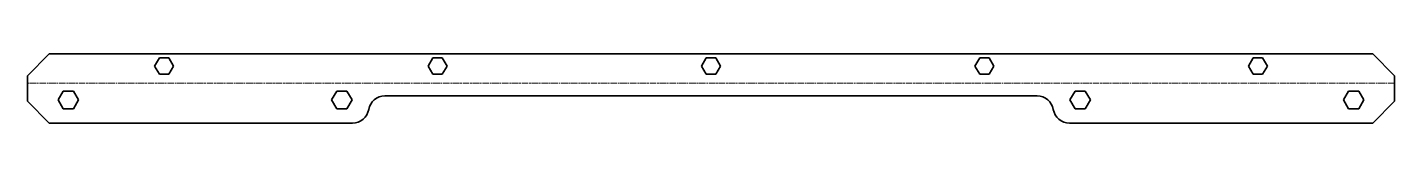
# Model space of a CAD drawing. Header units: millimetres. Extents: x 0 to 500, y 0 to 25.
import ezdxf

# ---------------------------------------------------------------- set-up
doc = ezdxf.new("R2010")
doc.units = ezdxf.units.MM
doc.linetypes.add('Chain', pattern=[13.68, 9.12, -1.14, 2.28, -1.14])
doc.layers.add('SIMUMAK Bend Centerline (ISO)', color=7, linetype='Chain', lineweight=9)
doc.layers.add('SIMUMAK Visible (ISO)', color=7, linetype='Continuous', lineweight=35)

# ---------------------------------------------------------------- blocks, each defined once
blk = doc.blocks.new('2DOF-150-17-MFU2-01_Sheet_2_VIEW14')
at = {"layer": 'SIMUMAK Bend Centerline (ISO)', "ltscale": 0.263158}
blk.add_line((250, 2), (-250, 2), dxfattribs=at)
at = {"layer": 'SIMUMAK Visible (ISO)'}
for p, q in [((-250, 4.7), (-242, 12.7)), ((-242, 12.7), (242, 12.7)), ((-203.46, 8.2), (-201.73, 11.2)), ((-201.73, 11.2), (-198.27, 11.2)), ((-198.27, 11.2), (-196.54, 8.2)), ((-103.46, 8.2), (-101.73, 11.2)), ((-101.73, 11.2), (-98.27, 11.2)), ((-98.27, 11.2), (-96.54, 8.2)), ((-3.46, 8.2), (-1.73, 11.2)), ((-1.73, 11.2), (1.73, 11.2)), ((1.73, 11.2), (3.46, 8.2)), ((96.54, 8.2), (98.27, 11.2)), ((98.27, 11.2), (101.73, 11.2)), ((101.73, 11.2), (103.46, 8.2)), ((196.54, 8.2), (198.27, 11.2)), ((198.27, 11.2), (201.73, 11.2)), ((201.73, 11.2), (203.46, 8.2)), ((242, 12.7), (250, 4.7)), ((-201.73, 5.2), (-203.46, 8.2)), ((-198.27, 5.2), (-201.73, 5.2)), ((-196.54, 8.2), (-198.27, 5.2)), ((-101.73, 5.2), (-103.46, 8.2)), ((-98.27, 5.2), (-101.73, 5.2)), ((-96.54, 8.2), (-98.27, 5.2)), ((-1.73, 5.2), (-3.46, 8.2)), ((1.73, 5.2), (-1.73, 5.2)), ((3.46, 8.2), (1.73, 5.2)), ((98.27, 5.2), (96.54, 8.2)), ((101.73, 5.2), (98.27, 5.2)), ((103.46, 8.2), (101.73, 5.2)), ((198.27, 5.2), (196.54, 8.2)), ((201.73, 5.2), (198.27, 5.2)), ((203.46, 8.2), (201.73, 5.2)), ((-250, -4.7), (-250, 4.7)), ((250, 4.7), (250, -4.7)), ((-242, -12.7), (-250, -4.7)), ((-238.75, -4.2), (-236.88, -0.95)), ((-236.88, -7.45), (-238.75, -4.2)), ((-236.88, -0.95), (-233.12, -0.95)), ((-233.12, -0.95), (-231.25, -4.2)), ((-231.25, -4.2), (-233.12, -7.45)), ((-138.75, -4.2), (-136.88, -0.95)), ((-136.88, -7.45), (-138.75, -4.2)), ((-136.88, -0.95), (-133.12, -0.95)), ((-133.12, -0.95), (-131.25, -4.2)), ((-131.25, -4.2), (-133.12, -7.45)), ((-119.25, -2.7), (119.25, -2.7)), ((131.25, -4.2), (133.12, -0.95)), ((133.12, -7.45), (131.25, -4.2)), ((133.12, -0.95), (136.88, -0.95)), ((136.88, -0.95), (138.75, -4.2)), ((138.75, -4.2), (136.88, -7.45)), ((231.25, -4.2), (233.12, -0.95)), ((233.12, -7.45), (231.25, -4.2)), ((233.12, -0.95), (236.88, -0.95)), ((236.88, -0.95), (238.75, -4.2)), ((238.75, -4.2), (236.88, -7.45)), ((250, -4.7), (242, -12.7)), ((-233.12, -7.45), (-236.88, -7.45)), ((-133.12, -7.45), (-136.88, -7.45)), ((136.88, -7.45), (133.12, -7.45)), ((236.88, -7.45), (233.12, -7.45)), ((-242, -12.7), (-131.08, -12.7)), ((131.08, -12.7), (242, -12.7))]:
    blk.add_line(p, q, dxfattribs=at)
at = {"layer": 'SIMUMAK Visible (ISO)', "extrusion": (0, 0, -1)}
for centre, start, end in [((119.25, -8.7), 9.5941, 90), ((-119.25, -8.7), 90, 170.4059), ((131.08, -6.7), 189.5941, 270), ((-131.08, -6.7), 270, 350.4059)]:
    blk.add_arc(centre, 6, start, end, dxfattribs=at)

msp = doc.modelspace()

# ---------------------------------------------------------------- block references
msp.add_blockref('2DOF-150-17-MFU2-01_Sheet_2_VIEW14', (250, 12.7))

doc.saveas('drawing.dxf')
